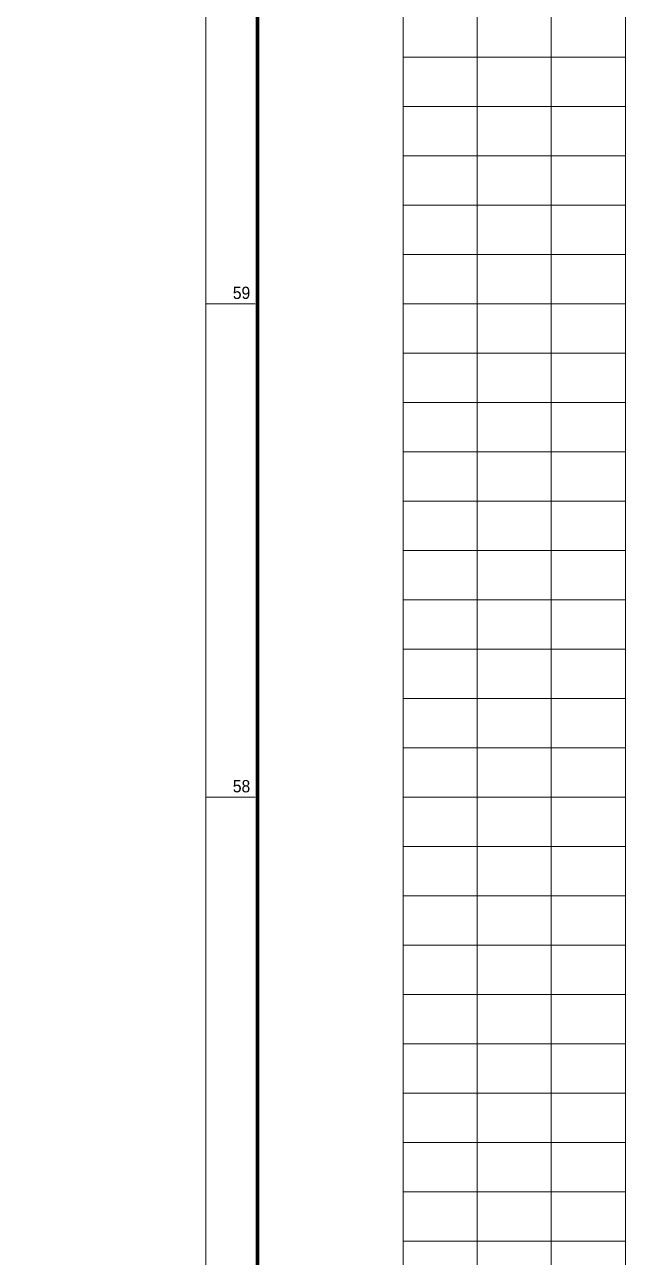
# Model space of a CAD drawing. Header units: metres. Extents: x 545098 to 555652, y 1854398 to 1862642.
# Drawn here: x 554133 to 555350, y 1857068 to 1859566 of the extents above; entities that cross this region are included whole.
import ezdxf
from ezdxf.enums import TextEntityAlignment as Align

# ---------------------------------------------------------------- set-up
doc = ezdxf.new("R2010")
doc.units = ezdxf.units.M
doc.header["$LTSCALE"] = 6.8
doc.layers.add('56', color=7, linetype='Continuous')
doc.layers.add('60', color=7, linetype='Continuous', lineweight=13)
doc.layers.add('61', color=7, linetype='Continuous', lineweight=13)

msp = doc.modelspace()

# ---------------------------------------------------------------- linework, layer by layer
at = {"layer": '60'}
for p, q in [((554500, 1859000), (554600, 1859000)), ((554500, 1858000), (554600, 1858000))]:
    msp.add_line(p, q, dxfattribs=at)
msp.add_lwpolyline([(545500, 1855000), (554500, 1855000), (554500, 1862000), (545500, 1862000)], close=True, dxfattribs=at)
at = {"layer": '61'}
for p, q in [((555050, 1862000), (555050, 1855000)), ((555200, 1862000), (555200, 1855000)), ((554900, 1859500), (555350, 1859500)), ((554900, 1859400), (555350, 1859400)), ((554900, 1859300), (555350, 1859300)), ((554900, 1859200), (555350, 1859200)), ((554900, 1859100), (555350, 1859100)), ((554900, 1859000), (555350, 1859000)), ((554900, 1858900), (555350, 1858900)), ((554900, 1858800), (555350, 1858800)), ((554900, 1858700), (555350, 1858700)), ((554900, 1858600), (555350, 1858600)), ((554900, 1858500), (555350, 1858500)), ((554900, 1858400), (555350, 1858400)), ((554900, 1858300), (555350, 1858300)), ((554900, 1858200), (555350, 1858200)), ((554900, 1858100), (555350, 1858100)), ((554900, 1858000), (555350, 1858000)), ((554900, 1857900), (555350, 1857900)), ((554900, 1857800), (555350, 1857800)), ((554900, 1857700), (555350, 1857700)), ((554900, 1857600), (555350, 1857600)), ((554900, 1857500), (555350, 1857500)), ((554900, 1857400), (555350, 1857400)), ((554900, 1857300), (555350, 1857300)), ((554900, 1857200), (555350, 1857200)), ((554900, 1857100), (555350, 1857100))]:
    msp.add_line(p, q, dxfattribs=at)
at = {"layer": '61', "lineweight": 158}
msp.add_lwpolyline([(545395, 1854895), (554605, 1854895), (554605, 1862105), (545395, 1862105)], close=True, dxfattribs=at)
at = {"layer": '61'}
msp.add_lwpolyline([(554900, 1862000), (555350, 1862000), (555350, 1855000), (554900, 1855000)], close=True, dxfattribs=at)

# ---------------------------------------------------------------- texts
at = {"layer": '56', "width": 0.95}
for s, p in [('59', (554590, 1859010)), ('58', (554590, 1858010))]:
    msp.add_text(s, height=25, dxfattribs=at).set_placement(p, align=Align.RIGHT)

doc.saveas('drawing.dxf')
